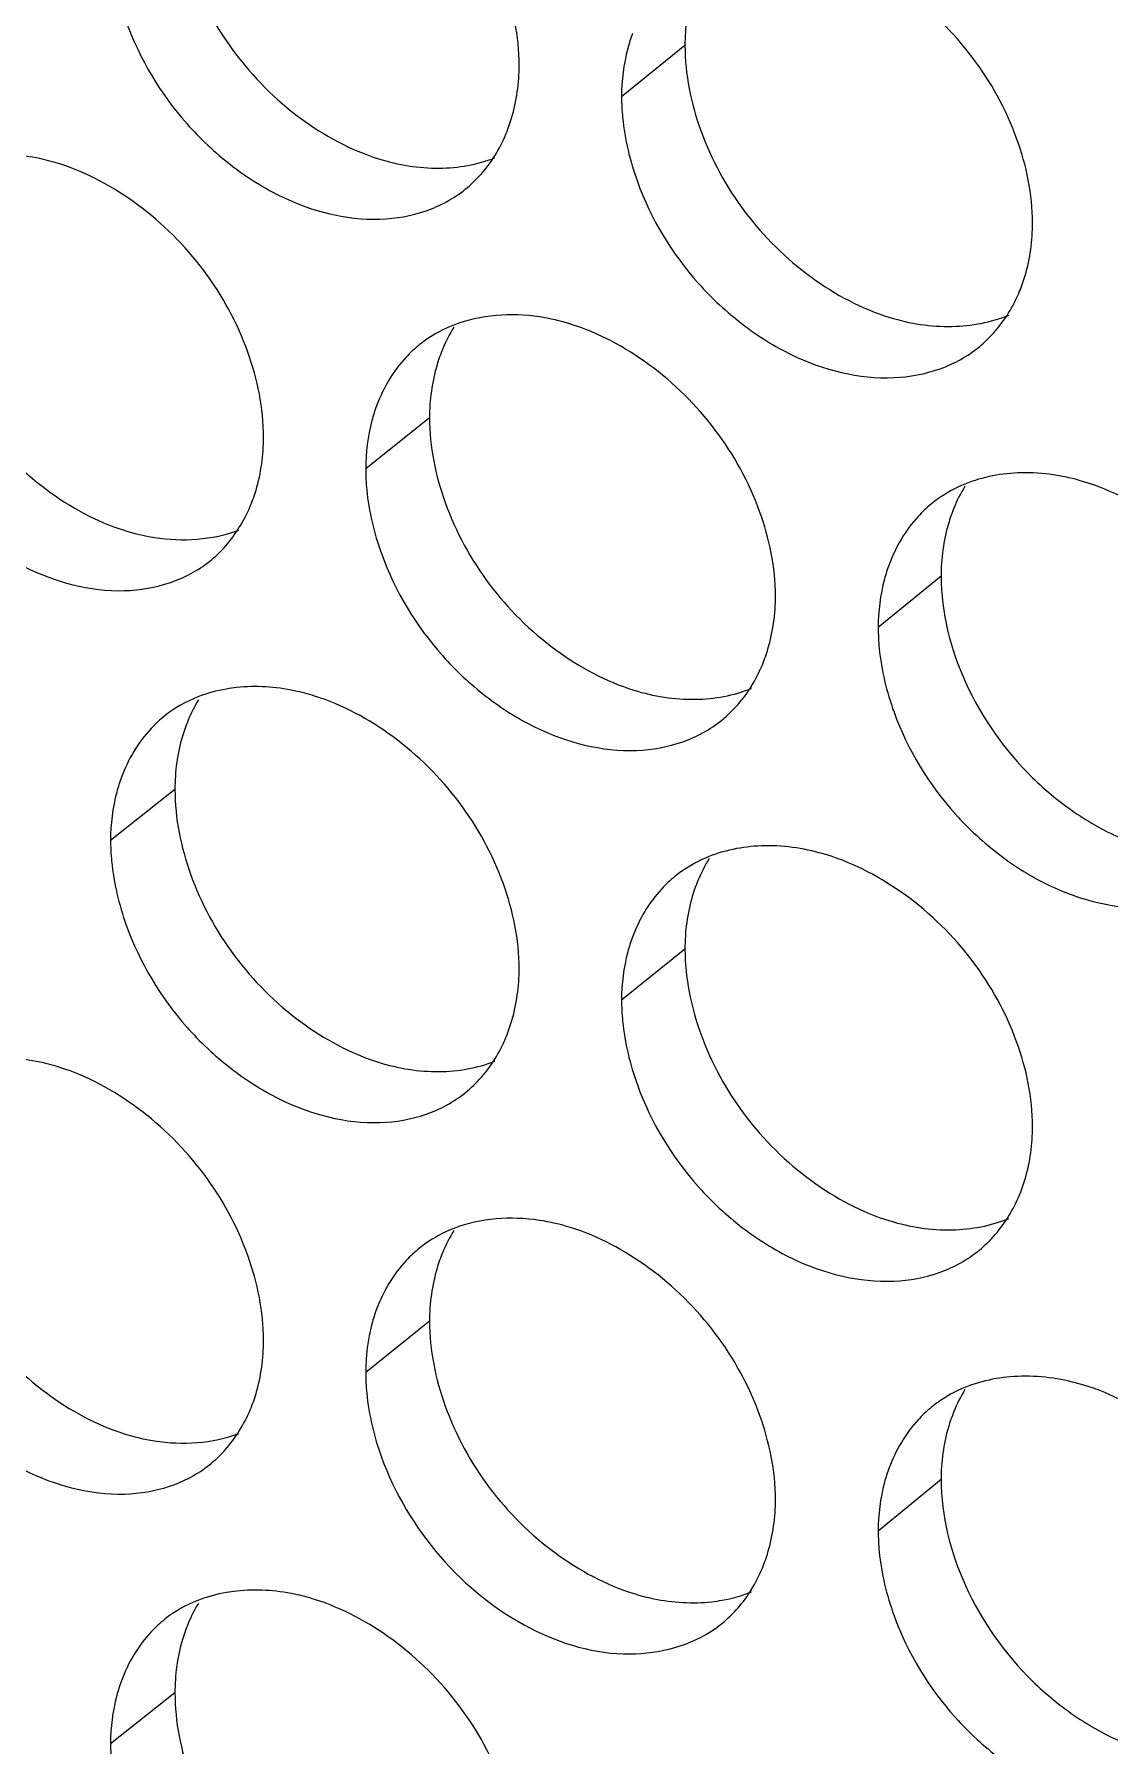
# Model space of a CAD drawing. Header units: millimetres. Extents: x 1177 to 4147, y 93 to 2194.
# Drawn here: x 2678.5 to 2687.88, y 719.81 to 734.73 of the extents above; entities that cross this region are included whole.
import ezdxf

# ---------------------------------------------------------------- set-up
doc = ezdxf.new("R2010")
doc.units = ezdxf.units.MM
doc.header["$LTSCALE"] = 0.1
doc.layers.get('0').update_dxf_attribs({"lineweight": 13})
doc.layers.add('标注', color=251, linetype='Continuous', lineweight=9)

# ---------------------------------------------------------------- blocks, each defined once
blk = doc.blocks.new('02')
for points, knots in [([(4627.348, 522.744), (4597.363, 531.299), (4553.55, 545.69), (4497.641, 568.487), (4458.71, 586.649), (4422.281, 606.068), (4388.51, 626.659), (4357.551, 648.334), (4338.416, 663.815), (4329.392, 671.722)], [0, 0, 0, 0, 0.278685, 0.411475, 0.539478, 0.662459, 0.780251, 0.892768, 1, 1, 1, 1]), ([(4626.906, 521.428), (4597.052, 529.945), (4553.424, 544.261), (4497.732, 566.923), (4458.929, 584.973), (4422.597, 604.269), (4388.892, 624.729), (4357.964, 646.263), (4338.829, 661.641), (4329.798, 669.496)], [0, 0, 0, 0, 0.278468, 0.411196, 0.539177, 0.662176, 0.780023, 0.892638, 1, 1, 1, 1]), ([(4628.518, 518.372), (4598.337, 526.935), (4554.235, 541.353), (4497.955, 564.22), (4458.766, 582.448), (4422.099, 601.945), (4388.114, 622.628), (4356.965, 644.402), (4337.717, 659.96), (4328.641, 667.907)], [0, 0, 0, 0, 0.278732, 0.411552, 0.539576, 0.662563, 0.780343, 0.892822, 1, 1, 1, 1]), ([(4328.202, 667.332), (4337.3, 659.316), (4356.601, 643.626), (4387.852, 621.677), (4421.956, 600.844), (4458.755, 581.215), (4498.091, 562.874), (4554.59, 539.876), (4598.873, 525.389), (4629.18, 516.79)], [0, 0, 0, 0, 0.107262, 0.219794, 0.337581, 0.460553, 0.588547, 0.721328, 1, 1, 1, 1])]:
    blk.add_open_spline(points, degree=3, knots=knots)
at = {"layer": '标注'}
for p, q in [((4603.666, 640.741), (4602.876, 640.103)), ((4600.483, 636.106), (4599.688, 635.47)), ((4606.857, 634.134), (4606.074, 633.494)), ((4597.311, 631.478), (4596.509, 630.844)), ((4597.311, 631.478), (4596.509, 630.844)), ((4603.666, 629.491), (4602.876, 628.853)), ((4603.666, 629.491), (4602.876, 628.853)), ((4600.483, 624.856), (4599.688, 624.22)), ((4606.857, 622.884), (4606.074, 622.244)), ((4597.311, 620.228), (4596.509, 619.594))]:
    blk.add_line(p, q, dxfattribs=at)
for centre, radius, start, end in [((4606.084, 638.401), 1.893, 328.5006, 337.6837), ((4601.328, 635.81), 1.548, 125.2788, 128.7064), ((4608.769, 634.267), 1.893, 148.546, 157.7608), ((4607.73, 633.821), 1.568, 125.3028, 129.2952), ((4602.887, 633.752), 1.886, 328.3391, 337.568), ((4599.211, 631.62), 1.879, 148.8077, 157.4184), ((4599.211, 631.62), 1.879, 148.8077, 157.4184), ((4604.524, 629.187), 1.558, 125.2904, 128.9998), ((4604.524, 629.187), 1.558, 125.2904, 128.9998), ((4606.084, 627.151), 1.893, 328.5006, 337.6837), ((4606.084, 627.151), 1.893, 328.5006, 337.6837), ((4601.328, 624.56), 1.548, 125.2788, 128.7064), ((4607.73, 622.571), 1.568, 125.3028, 129.2952), ((4608.769, 623.017), 1.893, 148.546, 157.7608), ((4602.887, 622.502), 1.886, 328.3391, 337.568), ((4599.211, 620.37), 1.879, 148.8077, 157.4184), ((4603.144, 622.304), 1.559, 305.2916, 309.0538)]:
    blk.add_arc(centre, radius, start, end, dxfattribs=at)
for points, knots in [([(4601.6, 640.499), (4601.6, 640.857), (4601.445, 641.601), (4600.896, 642.606), (4600.077, 643.416), (4599.4, 643.783), (4599.051, 643.892)], [0, 0, 0, 0, 0.239123, 0.496252, 0.755655, 1, 1, 1, 1]), ([(4597.311, 642.728), (4597.311, 642.371), (4597.464, 641.627), (4598.01, 640.621), (4598.825, 639.808), (4599.5, 639.441), (4599.848, 639.332)], [0, 0, 0, 0, 0.239424, 0.496717, 0.755963, 1, 1, 1, 1]), ([(4607.997, 638.532), (4607.997, 638.89), (4607.841, 639.633), (4607.288, 640.636), (4606.463, 641.443), (4605.784, 641.806), (4605.433, 641.914)], [0, 0, 0, 0, 0.238849, 0.495686, 0.755117, 1, 1, 1, 1]), ([(4603.828, 641.595), (4603.801, 641.531), (4603.704, 641.256), (4603.666, 640.962), (4603.666, 640.741)], [0, 0, 0, 0, 0.240852, 1, 1, 1, 1]), ([(4596.705, 641.039), (4596.871, 640.576), (4597.263, 639.921), (4597.982, 639.249), (4598.756, 638.748), (4599.633, 638.514), (4600.442, 638.652), (4600.784, 638.836), (4600.928, 638.952)], [0, 0, 0, 0, 0.27488, 0.413493, 0.547431, 0.788041, 0.896698, 1, 1, 1, 1]), ([(4603.013, 640.891), (4602.99, 640.83), (4602.909, 640.576), (4602.876, 640.306), (4602.876, 640.103)], [0, 0, 0, 0, 0.241473, 1, 1, 1, 1]), ([(4603.666, 640.741), (4603.666, 640.384), (4603.82, 639.64), (4604.369, 638.636), (4605.19, 637.827), (4605.868, 637.464), (4606.218, 637.357)], [0, 0, 0, 0, 0.23915, 0.496151, 0.755426, 1, 1, 1, 1]), ([(4601.435, 639.64), (4601.462, 639.705), (4601.56, 639.981), (4601.6, 640.277), (4601.6, 640.499)], [0, 0, 0, 0, 0.240755, 1, 1, 1, 1]), ([(4602.876, 640.103), (4602.876, 640.017), (4602.895, 639.659), (4602.981, 639.305), (4603.073, 639.049)], [0, 0, 0, 0, 0.240509, 1, 1, 1, 1]), ([(4595.875, 639.268), (4595.793, 639.294), (4595.477, 639.378), (4595.144, 639.401), (4594.905, 639.375)], [0, 0, 0, 0, 0.26212, 1, 1, 1, 1]), ([(4598.415, 635.869), (4598.415, 636.227), (4598.261, 636.971), (4597.714, 637.977), (4596.897, 638.789), (4596.223, 639.158), (4595.875, 639.268)], [0, 0, 0, 0, 0.239261, 0.496538, 0.755925, 1, 1, 1, 1]), ([(4599.848, 639.332), (4600.092, 639.255), (4600.583, 639.174), (4601.078, 639.259), (4601.296, 639.344)], [0, 0, 0, 0, 0.521681, 1, 1, 1, 1]), ([(4603.073, 639.049), (4603.241, 638.585), (4603.638, 637.929), (4604.364, 637.259), (4605.147, 636.763), (4606.032, 636.537), (4606.846, 636.685), (4607.19, 636.873), (4607.334, 636.992)], [0, 0, 0, 0, 0.274191, 0.412612, 0.546477, 0.787348, 0.896324, 1, 1, 1, 1]), ([(4607.835, 637.682), (4607.862, 637.747), (4607.958, 638.02), (4607.997, 638.313), (4607.997, 638.532)], [0, 0, 0, 0, 0.241091, 1, 1, 1, 1]), ([(4594.147, 638.108), (4594.147, 637.75), (4594.3, 637.006), (4594.844, 635.999), (4595.657, 635.185), (4596.33, 634.816), (4596.677, 634.706)], [0, 0, 0, 0, 0.239562, 0.497002, 0.756233, 1, 1, 1, 1]), ([(4602.238, 637.274), (4602.112, 637.313), (4601.637, 637.425), (4601.12, 637.391), (4600.786, 637.262)], [0, 0, 0, 0, 0.268741, 1, 1, 1, 1]), ([(4604.794, 633.887), (4604.794, 634.245), (4604.638, 634.988), (4604.087, 635.992), (4603.265, 636.801), (4602.587, 637.166), (4602.238, 637.274)], [0, 0, 0, 0, 0.238985, 0.495968, 0.755385, 1, 1, 1, 1]), ([(4606.218, 637.357), (4606.468, 637.28), (4606.972, 637.201), (4607.478, 637.295), (4607.7, 637.385)], [0, 0, 0, 0, 0.521668, 1, 1, 1, 1]), ([(4600.36, 637.018), (4600.3, 636.97), (4600.07, 636.757), (4599.906, 636.478), (4599.824, 636.257)], [0, 0, 0, 0, 0.245411, 1, 1, 1, 1]), ([(4600.647, 636.965), (4600.62, 636.9), (4600.523, 636.624), (4600.483, 636.328), (4600.483, 636.106)], [0, 0, 0, 0, 0.240684, 1, 1, 1, 1]), ([(4593.535, 636.42), (4593.701, 635.958), (4594.09, 635.303), (4594.805, 634.629), (4595.574, 634.128), (4596.447, 633.889), (4597.254, 634.023), (4597.596, 634.203), (4597.74, 634.318)], [0, 0, 0, 0, 0.275228, 0.413938, 0.547913, 0.788391, 0.896887, 1, 1, 1, 1]), ([(4599.824, 636.257), (4599.801, 636.196), (4599.721, 635.942), (4599.688, 635.673), (4599.688, 635.47)], [0, 0, 0, 0, 0.241366, 1, 1, 1, 1]), ([(4600.483, 636.106), (4600.483, 635.748), (4600.637, 635.005), (4601.185, 634), (4602.003, 633.189), (4602.68, 632.824), (4603.028, 632.715)], [0, 0, 0, 0, 0.239286, 0.496433, 0.755694, 1, 1, 1, 1]), ([(4598.249, 635.005), (4598.277, 635.071), (4598.376, 635.348), (4598.415, 635.646), (4598.415, 635.869)], [0, 0, 0, 0, 0.240585, 1, 1, 1, 1]), ([(4599.688, 635.47), (4599.688, 635.384), (4599.706, 635.025), (4599.792, 634.672), (4599.884, 634.415)], [0, 0, 0, 0, 0.240462, 1, 1, 1, 1]), ([(4608.638, 635.31), (4608.387, 635.386), (4607.882, 635.465), (4607.376, 635.372), (4607.153, 635.281)], [0, 0, 0, 0, 0.521913, 1, 1, 1, 1]), ([(4611.209, 631.935), (4611.209, 632.292), (4611.053, 633.036), (4610.498, 634.037), (4609.671, 634.842), (4608.989, 635.204), (4608.638, 635.31)], [0, 0, 0, 0, 0.238714, 0.495406, 0.754851, 1, 1, 1, 1]), ([(4606.737, 635.035), (4606.678, 634.987), (4606.453, 634.775), (4606.292, 634.5), (4606.211, 634.282)], [0, 0, 0, 0, 0.245684, 1, 1, 1, 1]), ([(4607.018, 634.983), (4606.991, 634.919), (4606.896, 634.646), (4606.857, 634.353), (4606.857, 634.134)], [0, 0, 0, 0, 0.24102, 1, 1, 1, 1]), ([(4596.677, 634.706), (4596.801, 634.667), (4597.269, 634.554), (4597.779, 634.584), (4598.108, 634.709)], [0, 0, 0, 0, 0.268595, 1, 1, 1, 1]), ([(4599.884, 634.415), (4600.052, 633.952), (4600.446, 633.296), (4601.169, 632.625), (4601.947, 632.127), (4602.828, 631.897), (4603.639, 632.04), (4603.982, 632.226), (4604.127, 632.343)], [0, 0, 0, 0, 0.274535, 0.413051, 0.546952, 0.787693, 0.89651, 1, 1, 1, 1]), ([(4606.211, 634.282), (4606.188, 634.222), (4606.107, 633.967), (4606.074, 633.697), (4606.074, 633.494)], [0, 0, 0, 0, 0.24158, 1, 1, 1, 1]), ([(4606.857, 634.134), (4606.857, 633.683), (4607.098, 632.747), (4607.789, 631.766), (4608.535, 631.16), (4609.314, 630.731), (4609.984, 630.611), (4610.396, 630.659)], [0, 0, 0, 0, 0.247494, 0.513042, 0.645309, 0.772218, 1, 1, 1, 1]), ([(4604.631, 633.032), (4604.657, 633.097), (4604.754, 633.372), (4604.794, 633.666), (4604.794, 633.887)], [0, 0, 0, 0, 0.240924, 1, 1, 1, 1]), ([(4606.074, 633.494), (4606.074, 633.408), (4606.092, 633.049), (4606.178, 632.696), (4606.271, 632.44)], [0, 0, 0, 0, 0.240557, 1, 1, 1, 1]), ([(4598.079, 632.747), (4598.037, 632.742), (4597.873, 632.719), (4597.711, 632.676), (4597.596, 632.631)], [0, 0, 0, 0, 0.255428, 1, 1, 1, 1]), ([(4598.079, 632.747), (4598.037, 632.742), (4597.873, 632.719), (4597.711, 632.676), (4597.596, 632.631)], [0, 0, 0, 0, 0.255428, 1, 1, 1, 1]), ([(4599.051, 632.642), (4598.97, 632.668), (4598.653, 632.751), (4598.319, 632.773), (4598.079, 632.747)], [0, 0, 0, 0, 0.261997, 1, 1, 1, 1]), ([(4599.051, 632.642), (4598.97, 632.668), (4598.653, 632.751), (4598.319, 632.773), (4598.079, 632.747)], [0, 0, 0, 0, 0.261997, 1, 1, 1, 1]), ([(4601.6, 629.249), (4601.6, 629.607), (4601.445, 630.351), (4600.896, 631.356), (4600.077, 632.166), (4599.4, 632.533), (4599.051, 632.642)], [0, 0, 0, 0, 0.239123, 0.496252, 0.755655, 1, 1, 1, 1]), ([(4601.6, 629.249), (4601.6, 629.607), (4601.445, 630.351), (4600.896, 631.356), (4600.077, 632.166), (4599.4, 632.533), (4599.051, 632.642)], [0, 0, 0, 0, 0.239123, 0.496252, 0.755655, 1, 1, 1, 1]), ([(4603.028, 632.715), (4603.275, 632.639), (4603.773, 632.559), (4604.273, 632.648), (4604.493, 632.736)], [0, 0, 0, 0, 0.521675, 1, 1, 1, 1]), ([(4597.185, 632.396), (4597.125, 632.348), (4596.893, 632.134), (4596.727, 631.853), (4596.644, 631.63)], [0, 0, 0, 0, 0.245269, 1, 1, 1, 1]), ([(4597.185, 632.396), (4597.125, 632.348), (4596.893, 632.134), (4596.727, 631.853), (4596.644, 631.63)], [0, 0, 0, 0, 0.245269, 1, 1, 1, 1]), ([(4606.271, 632.44), (4606.44, 631.975), (4606.839, 631.319), (4607.569, 630.651), (4608.356, 630.156), (4609.246, 629.934), (4610.062, 630.087), (4610.406, 630.279), (4610.551, 630.398)], [0, 0, 0, 0, 0.27385, 0.412176, 0.546005, 0.787007, 0.896139, 1, 1, 1, 1]), ([(4597.476, 632.341), (4597.449, 632.276), (4597.35, 631.999), (4597.311, 631.702), (4597.311, 631.478)], [0, 0, 0, 0, 0.240514, 1, 1, 1, 1]), ([(4597.476, 632.341), (4597.449, 632.276), (4597.35, 631.999), (4597.311, 631.702), (4597.311, 631.478)], [0, 0, 0, 0, 0.240514, 1, 1, 1, 1]), ([(4596.644, 631.63), (4596.622, 631.57), (4596.542, 631.316), (4596.509, 631.047), (4596.509, 630.844)], [0, 0, 0, 0, 0.241259, 1, 1, 1, 1]), ([(4596.644, 631.63), (4596.622, 631.57), (4596.542, 631.316), (4596.509, 631.047), (4596.509, 630.844)], [0, 0, 0, 0, 0.241259, 1, 1, 1, 1]), ([(4597.311, 631.478), (4597.311, 631.121), (4597.464, 630.377), (4598.01, 629.371), (4598.825, 628.558), (4599.5, 628.191), (4599.848, 628.082)], [0, 0, 0, 0, 0.239424, 0.496717, 0.755963, 1, 1, 1, 1]), ([(4597.311, 631.478), (4597.311, 631.121), (4597.464, 630.377), (4598.01, 629.371), (4598.825, 628.558), (4599.5, 628.191), (4599.848, 628.082)], [0, 0, 0, 0, 0.239424, 0.496717, 0.755963, 1, 1, 1, 1]), ([(4596.509, 630.844), (4596.509, 630.758), (4596.528, 630.399), (4596.613, 630.045), (4596.705, 629.789)], [0, 0, 0, 0, 0.240415, 1, 1, 1, 1]), ([(4596.509, 630.844), (4596.509, 630.758), (4596.528, 630.399), (4596.613, 630.045), (4596.705, 629.789)], [0, 0, 0, 0, 0.240415, 1, 1, 1, 1]), ([(4605.433, 630.664), (4605.186, 630.74), (4604.687, 630.819), (4604.186, 630.731), (4603.965, 630.643)], [0, 0, 0, 0, 0.521918, 1, 1, 1, 1]), ([(4605.433, 630.664), (4605.186, 630.74), (4604.687, 630.819), (4604.186, 630.731), (4603.965, 630.643)], [0, 0, 0, 0, 0.521918, 1, 1, 1, 1]), ([(4607.997, 627.282), (4607.997, 627.64), (4607.841, 628.383), (4607.288, 629.386), (4606.463, 630.193), (4605.784, 630.556), (4605.433, 630.664)], [0, 0, 0, 0, 0.238849, 0.495686, 0.755117, 1, 1, 1, 1]), ([(4607.997, 627.282), (4607.997, 627.64), (4607.841, 628.383), (4607.288, 629.386), (4606.463, 630.193), (4605.784, 630.556), (4605.433, 630.664)], [0, 0, 0, 0, 0.238849, 0.495686, 0.755117, 1, 1, 1, 1]), ([(4603.544, 630.398), (4603.484, 630.35), (4603.257, 630.137), (4603.094, 629.86), (4603.013, 629.641)], [0, 0, 0, 0, 0.245549, 1, 1, 1, 1]), ([(4603.544, 630.398), (4603.484, 630.35), (4603.257, 630.137), (4603.094, 629.86), (4603.013, 629.641)], [0, 0, 0, 0, 0.245549, 1, 1, 1, 1]), ([(4603.828, 630.345), (4603.801, 630.281), (4603.704, 630.006), (4603.666, 629.712), (4603.666, 629.491)], [0, 0, 0, 0, 0.240852, 1, 1, 1, 1]), ([(4603.828, 630.345), (4603.801, 630.281), (4603.704, 630.006), (4603.666, 629.712), (4603.666, 629.491)], [0, 0, 0, 0, 0.240852, 1, 1, 1, 1]), ([(4596.705, 629.789), (4596.871, 629.326), (4597.263, 628.671), (4597.982, 627.999), (4598.756, 627.498), (4599.633, 627.264), (4600.442, 627.402), (4600.784, 627.586), (4600.928, 627.702)], [0, 0, 0, 0, 0.27488, 0.413493, 0.547431, 0.788041, 0.896698, 1, 1, 1, 1]), ([(4596.705, 629.789), (4596.871, 629.326), (4597.263, 628.671), (4597.982, 627.999), (4598.756, 627.498), (4599.633, 627.264), (4600.442, 627.402), (4600.784, 627.586), (4600.928, 627.702)], [0, 0, 0, 0, 0.27488, 0.413493, 0.547431, 0.788041, 0.896698, 1, 1, 1, 1]), ([(4603.013, 629.641), (4602.99, 629.58), (4602.909, 629.326), (4602.876, 629.056), (4602.876, 628.853)], [0, 0, 0, 0, 0.241473, 1, 1, 1, 1]), ([(4603.013, 629.641), (4602.99, 629.58), (4602.909, 629.326), (4602.876, 629.056), (4602.876, 628.853)], [0, 0, 0, 0, 0.241473, 1, 1, 1, 1]), ([(4603.666, 629.491), (4603.666, 629.134), (4603.82, 628.39), (4604.369, 627.386), (4605.19, 626.577), (4605.868, 626.214), (4606.218, 626.107)], [0, 0, 0, 0, 0.23915, 0.496151, 0.755426, 1, 1, 1, 1]), ([(4603.666, 629.491), (4603.666, 629.134), (4603.82, 628.39), (4604.369, 627.386), (4605.19, 626.577), (4605.868, 626.214), (4606.218, 626.107)], [0, 0, 0, 0, 0.23915, 0.496151, 0.755426, 1, 1, 1, 1]), ([(4601.435, 628.39), (4601.462, 628.455), (4601.56, 628.731), (4601.6, 629.027), (4601.6, 629.249)], [0, 0, 0, 0, 0.240755, 1, 1, 1, 1]), ([(4601.435, 628.39), (4601.462, 628.455), (4601.56, 628.731), (4601.6, 629.027), (4601.6, 629.249)], [0, 0, 0, 0, 0.240755, 1, 1, 1, 1]), ([(4602.876, 628.853), (4602.876, 628.767), (4602.895, 628.409), (4602.981, 628.055), (4603.073, 627.799)], [0, 0, 0, 0, 0.240509, 1, 1, 1, 1]), ([(4602.876, 628.853), (4602.876, 628.767), (4602.895, 628.409), (4602.981, 628.055), (4603.073, 627.799)], [0, 0, 0, 0, 0.240509, 1, 1, 1, 1]), ([(4595.875, 628.018), (4595.793, 628.044), (4595.477, 628.128), (4595.144, 628.151), (4594.905, 628.125)], [0, 0, 0, 0, 0.26212, 1, 1, 1, 1]), ([(4598.415, 624.619), (4598.415, 624.977), (4598.261, 625.721), (4597.714, 626.727), (4596.897, 627.539), (4596.223, 627.908), (4595.875, 628.018)], [0, 0, 0, 0, 0.239261, 0.496538, 0.755925, 1, 1, 1, 1]), ([(4599.848, 628.082), (4600.092, 628.005), (4600.583, 627.924), (4601.078, 628.009), (4601.296, 628.094)], [0, 0, 0, 0, 0.521681, 1, 1, 1, 1]), ([(4599.848, 628.082), (4600.092, 628.005), (4600.583, 627.924), (4601.078, 628.009), (4601.296, 628.094)], [0, 0, 0, 0, 0.521681, 1, 1, 1, 1]), ([(4603.073, 627.799), (4603.241, 627.335), (4603.638, 626.679), (4604.364, 626.009), (4605.147, 625.513), (4606.032, 625.287), (4606.846, 625.435), (4607.19, 625.623), (4607.334, 625.742)], [0, 0, 0, 0, 0.274191, 0.412612, 0.546477, 0.787348, 0.896324, 1, 1, 1, 1]), ([(4603.073, 627.799), (4603.241, 627.335), (4603.638, 626.679), (4604.364, 626.009), (4605.147, 625.513), (4606.032, 625.287), (4606.846, 625.435), (4607.19, 625.623), (4607.334, 625.742)], [0, 0, 0, 0, 0.274191, 0.412612, 0.546477, 0.787348, 0.896324, 1, 1, 1, 1]), ([(4607.835, 626.432), (4607.862, 626.497), (4607.958, 626.77), (4607.997, 627.063), (4607.997, 627.282)], [0, 0, 0, 0, 0.241091, 1, 1, 1, 1]), ([(4607.835, 626.432), (4607.862, 626.497), (4607.958, 626.77), (4607.997, 627.063), (4607.997, 627.282)], [0, 0, 0, 0, 0.241091, 1, 1, 1, 1]), ([(4594.147, 626.858), (4594.147, 626.5), (4594.3, 625.756), (4594.844, 624.749), (4595.657, 623.935), (4596.33, 623.566), (4596.677, 623.456)], [0, 0, 0, 0, 0.239562, 0.497002, 0.756233, 1, 1, 1, 1]), ([(4602.238, 626.024), (4602.112, 626.063), (4601.637, 626.175), (4601.12, 626.141), (4600.786, 626.012)], [0, 0, 0, 0, 0.268741, 1, 1, 1, 1]), ([(4604.794, 622.637), (4604.794, 622.995), (4604.638, 623.738), (4604.087, 624.742), (4603.265, 625.551), (4602.587, 625.916), (4602.238, 626.024)], [0, 0, 0, 0, 0.238985, 0.495968, 0.755385, 1, 1, 1, 1]), ([(4606.218, 626.107), (4606.468, 626.03), (4606.972, 625.951), (4607.478, 626.045), (4607.7, 626.135)], [0, 0, 0, 0, 0.521668, 1, 1, 1, 1]), ([(4606.218, 626.107), (4606.468, 626.03), (4606.972, 625.951), (4607.478, 626.045), (4607.7, 626.135)], [0, 0, 0, 0, 0.521668, 1, 1, 1, 1]), ([(4600.36, 625.768), (4600.3, 625.72), (4600.07, 625.507), (4599.906, 625.228), (4599.824, 625.007)], [0, 0, 0, 0, 0.245411, 1, 1, 1, 1]), ([(4600.647, 625.715), (4600.62, 625.65), (4600.523, 625.374), (4600.483, 625.078), (4600.483, 624.856)], [0, 0, 0, 0, 0.240684, 1, 1, 1, 1]), ([(4593.535, 625.17), (4593.701, 624.708), (4594.09, 624.053), (4594.805, 623.379), (4595.574, 622.878), (4596.447, 622.639), (4597.254, 622.773), (4597.596, 622.953), (4597.74, 623.068)], [0, 0, 0, 0, 0.275228, 0.413938, 0.547913, 0.788391, 0.896887, 1, 1, 1, 1]), ([(4599.824, 625.007), (4599.801, 624.946), (4599.721, 624.692), (4599.688, 624.423), (4599.688, 624.22)], [0, 0, 0, 0, 0.241366, 1, 1, 1, 1]), ([(4600.483, 624.856), (4600.483, 624.498), (4600.637, 623.755), (4601.185, 622.75), (4602.003, 621.939), (4602.68, 621.574), (4603.028, 621.465)], [0, 0, 0, 0, 0.239286, 0.496433, 0.755694, 1, 1, 1, 1]), ([(4598.249, 623.755), (4598.277, 623.821), (4598.376, 624.098), (4598.415, 624.396), (4598.415, 624.619)], [0, 0, 0, 0, 0.240585, 1, 1, 1, 1]), ([(4599.688, 624.22), (4599.688, 624.134), (4599.706, 623.775), (4599.792, 623.422), (4599.884, 623.165)], [0, 0, 0, 0, 0.240462, 1, 1, 1, 1]), ([(4608.638, 624.06), (4608.387, 624.136), (4607.882, 624.215), (4607.376, 624.122), (4607.153, 624.031)], [0, 0, 0, 0, 0.521913, 1, 1, 1, 1]), ([(4611.209, 620.685), (4611.209, 621.042), (4611.053, 621.786), (4610.498, 622.787), (4609.671, 623.592), (4608.989, 623.954), (4608.638, 624.06)], [0, 0, 0, 0, 0.238714, 0.495406, 0.754851, 1, 1, 1, 1]), ([(4606.737, 623.785), (4606.678, 623.737), (4606.453, 623.525), (4606.292, 623.25), (4606.211, 623.032)], [0, 0, 0, 0, 0.245684, 1, 1, 1, 1]), ([(4607.018, 623.733), (4606.991, 623.669), (4606.896, 623.396), (4606.857, 623.103), (4606.857, 622.884)], [0, 0, 0, 0, 0.24102, 1, 1, 1, 1]), ([(4596.677, 623.456), (4596.801, 623.417), (4597.269, 623.304), (4597.779, 623.334), (4598.108, 623.459)], [0, 0, 0, 0, 0.268595, 1, 1, 1, 1]), ([(4599.884, 623.165), (4600.048, 622.712), (4600.553, 621.868), (4601.651, 620.98), (4602.912, 620.6), (4603.742, 620.817), (4604.045, 621.031)], [0, 0, 0, 0, 0.274275, 0.545968, 0.788678, 1, 1, 1, 1]), ([(4606.211, 623.032), (4606.188, 622.972), (4606.107, 622.717), (4606.074, 622.447), (4606.074, 622.244)], [0, 0, 0, 0, 0.24158, 1, 1, 1, 1]), ([(4606.857, 622.884), (4606.857, 622.433), (4607.098, 621.497), (4607.789, 620.516), (4608.535, 619.91), (4609.314, 619.481), (4609.984, 619.361), (4610.396, 619.409)], [0, 0, 0, 0, 0.247494, 0.513042, 0.645309, 0.772218, 1, 1, 1, 1]), ([(4604.631, 621.782), (4604.657, 621.847), (4604.754, 622.122), (4604.794, 622.416), (4604.794, 622.637)], [0, 0, 0, 0, 0.240924, 1, 1, 1, 1]), ([(4606.074, 622.244), (4606.074, 622.158), (4606.092, 621.799), (4606.178, 621.446), (4606.271, 621.19)], [0, 0, 0, 0, 0.240557, 1, 1, 1, 1]), ([(4598.079, 621.497), (4598.037, 621.492), (4597.873, 621.469), (4597.711, 621.426), (4597.596, 621.381)], [0, 0, 0, 0, 0.255428, 1, 1, 1, 1]), ([(4599.051, 621.392), (4598.97, 621.418), (4598.653, 621.501), (4598.319, 621.523), (4598.079, 621.497)], [0, 0, 0, 0, 0.261997, 1, 1, 1, 1]), ([(4601.6, 617.999), (4601.6, 618.357), (4601.445, 619.101), (4600.896, 620.106), (4600.077, 620.916), (4599.4, 621.283), (4599.051, 621.392)], [0, 0, 0, 0, 0.239123, 0.496252, 0.755655, 1, 1, 1, 1]), ([(4603.028, 621.465), (4603.11, 621.44), (4603.427, 621.358), (4603.762, 621.337), (4604.002, 621.364)], [0, 0, 0, 0, 0.261683, 1, 1, 1, 1]), ([(4604.002, 621.364), (4604.045, 621.369), (4604.212, 621.393), (4604.377, 621.439), (4604.493, 621.486)], [0, 0, 0, 0, 0.255354, 1, 1, 1, 1]), ([(4597.185, 621.146), (4597.125, 621.098), (4596.893, 620.884), (4596.727, 620.603), (4596.644, 620.38)], [0, 0, 0, 0, 0.245269, 1, 1, 1, 1]), ([(4597.476, 621.091), (4597.449, 621.026), (4597.35, 620.749), (4597.311, 620.452), (4597.311, 620.228)], [0, 0, 0, 0, 0.240514, 1, 1, 1, 1]), ([(4606.271, 621.19), (4606.44, 620.725), (4606.839, 620.069), (4607.569, 619.401), (4608.356, 618.906), (4609.246, 618.684), (4610.062, 618.837), (4610.406, 619.029), (4610.551, 619.148)], [0, 0, 0, 0, 0.27385, 0.412176, 0.546005, 0.787007, 0.896139, 1, 1, 1, 1]), ([(4596.644, 620.38), (4596.622, 620.32), (4596.542, 620.066), (4596.509, 619.797), (4596.509, 619.594)], [0, 0, 0, 0, 0.241259, 1, 1, 1, 1]), ([(4597.311, 620.228), (4597.311, 619.871), (4597.464, 619.127), (4598.01, 618.121), (4598.825, 617.308), (4599.5, 616.941), (4599.848, 616.832)], [0, 0, 0, 0, 0.239424, 0.496717, 0.755963, 1, 1, 1, 1]), ([(4596.509, 619.594), (4596.509, 619.508), (4596.528, 619.149), (4596.613, 618.795), (4596.705, 618.539)], [0, 0, 0, 0, 0.240415, 1, 1, 1, 1])]:
    blk.add_open_spline(points, degree=3, knots=knots, dxfattribs=at)
for points in [[(4601.296, 639.37), (4601.35, 639.456), (4601.396, 639.546), (4601.435, 639.64)], [(4600.928, 638.952), (4601.073, 639.068), (4601.198, 639.212), (4601.296, 639.37)], [(4607.334, 636.992), (4607.477, 637.109), (4607.601, 637.254), (4607.698, 637.412)], [(4600.786, 637.262), (4600.662, 637.214), (4600.542, 637.151), (4600.434, 637.074)], [(4600.786, 637.236), (4600.733, 637.15), (4600.686, 637.059), (4600.647, 636.965)], [(4607.153, 635.281), (4607.037, 635.234), (4606.926, 635.174), (4606.824, 635.101)], [(4598.109, 634.735), (4598.163, 634.821), (4598.21, 634.912), (4598.249, 635.005)], [(4597.74, 634.318), (4597.885, 634.433), (4598.011, 634.577), (4598.109, 634.735)], [(4597.596, 632.631), (4597.449, 632.573), (4597.309, 632.494), (4597.185, 632.396)], [(4597.596, 632.631), (4597.449, 632.573), (4597.309, 632.494), (4597.185, 632.396)], [(4604.127, 632.343), (4604.271, 632.46), (4604.395, 632.604), (4604.493, 632.762)], [(4603.965, 630.643), (4603.845, 630.595), (4603.729, 630.533), (4603.624, 630.459)], [(4603.965, 630.643), (4603.845, 630.595), (4603.729, 630.533), (4603.624, 630.459)], [(4603.966, 630.617), (4603.913, 630.53), (4603.866, 630.439), (4603.828, 630.345)], [(4603.966, 630.617), (4603.913, 630.53), (4603.866, 630.439), (4603.828, 630.345)], [(4601.296, 628.12), (4601.35, 628.206), (4601.396, 628.296), (4601.435, 628.39)], [(4601.296, 628.12), (4601.35, 628.206), (4601.396, 628.296), (4601.435, 628.39)], [(4600.928, 627.702), (4601.073, 627.818), (4601.198, 627.962), (4601.296, 628.12)], [(4600.928, 627.702), (4601.073, 627.818), (4601.198, 627.962), (4601.296, 628.12)], [(4600.786, 626.012), (4600.662, 625.964), (4600.542, 625.901), (4600.434, 625.824)], [(4600.786, 625.986), (4600.733, 625.9), (4600.686, 625.809), (4600.647, 625.715)], [(4607.334, 625.742), (4607.477, 625.859), (4607.601, 626.004), (4607.698, 626.162)], [(4607.334, 625.742), (4607.477, 625.859), (4607.601, 626.004), (4607.698, 626.162)], [(4607.153, 624.031), (4607.037, 623.984), (4606.926, 623.924), (4606.824, 623.851)], [(4598.109, 623.485), (4598.163, 623.571), (4598.21, 623.662), (4598.249, 623.755)], [(4597.74, 623.068), (4597.885, 623.183), (4598.011, 623.327), (4598.109, 623.485)], [(4604.127, 621.093), (4604.271, 621.21), (4604.395, 621.354), (4604.493, 621.512)], [(4597.596, 621.381), (4597.449, 621.323), (4597.309, 621.244), (4597.185, 621.146)]]:
    blk.add_open_spline(points, degree=3, dxfattribs=at)

msp = doc.modelspace()

# ---------------------------------------------------------------- block references
at = {"xscale": 0.7, "yscale": 0.7, "zscale": 0.7}
msp.add_blockref('02', (-538.391, 286.112), dxfattribs=at)

doc.saveas('drawing.dxf')
